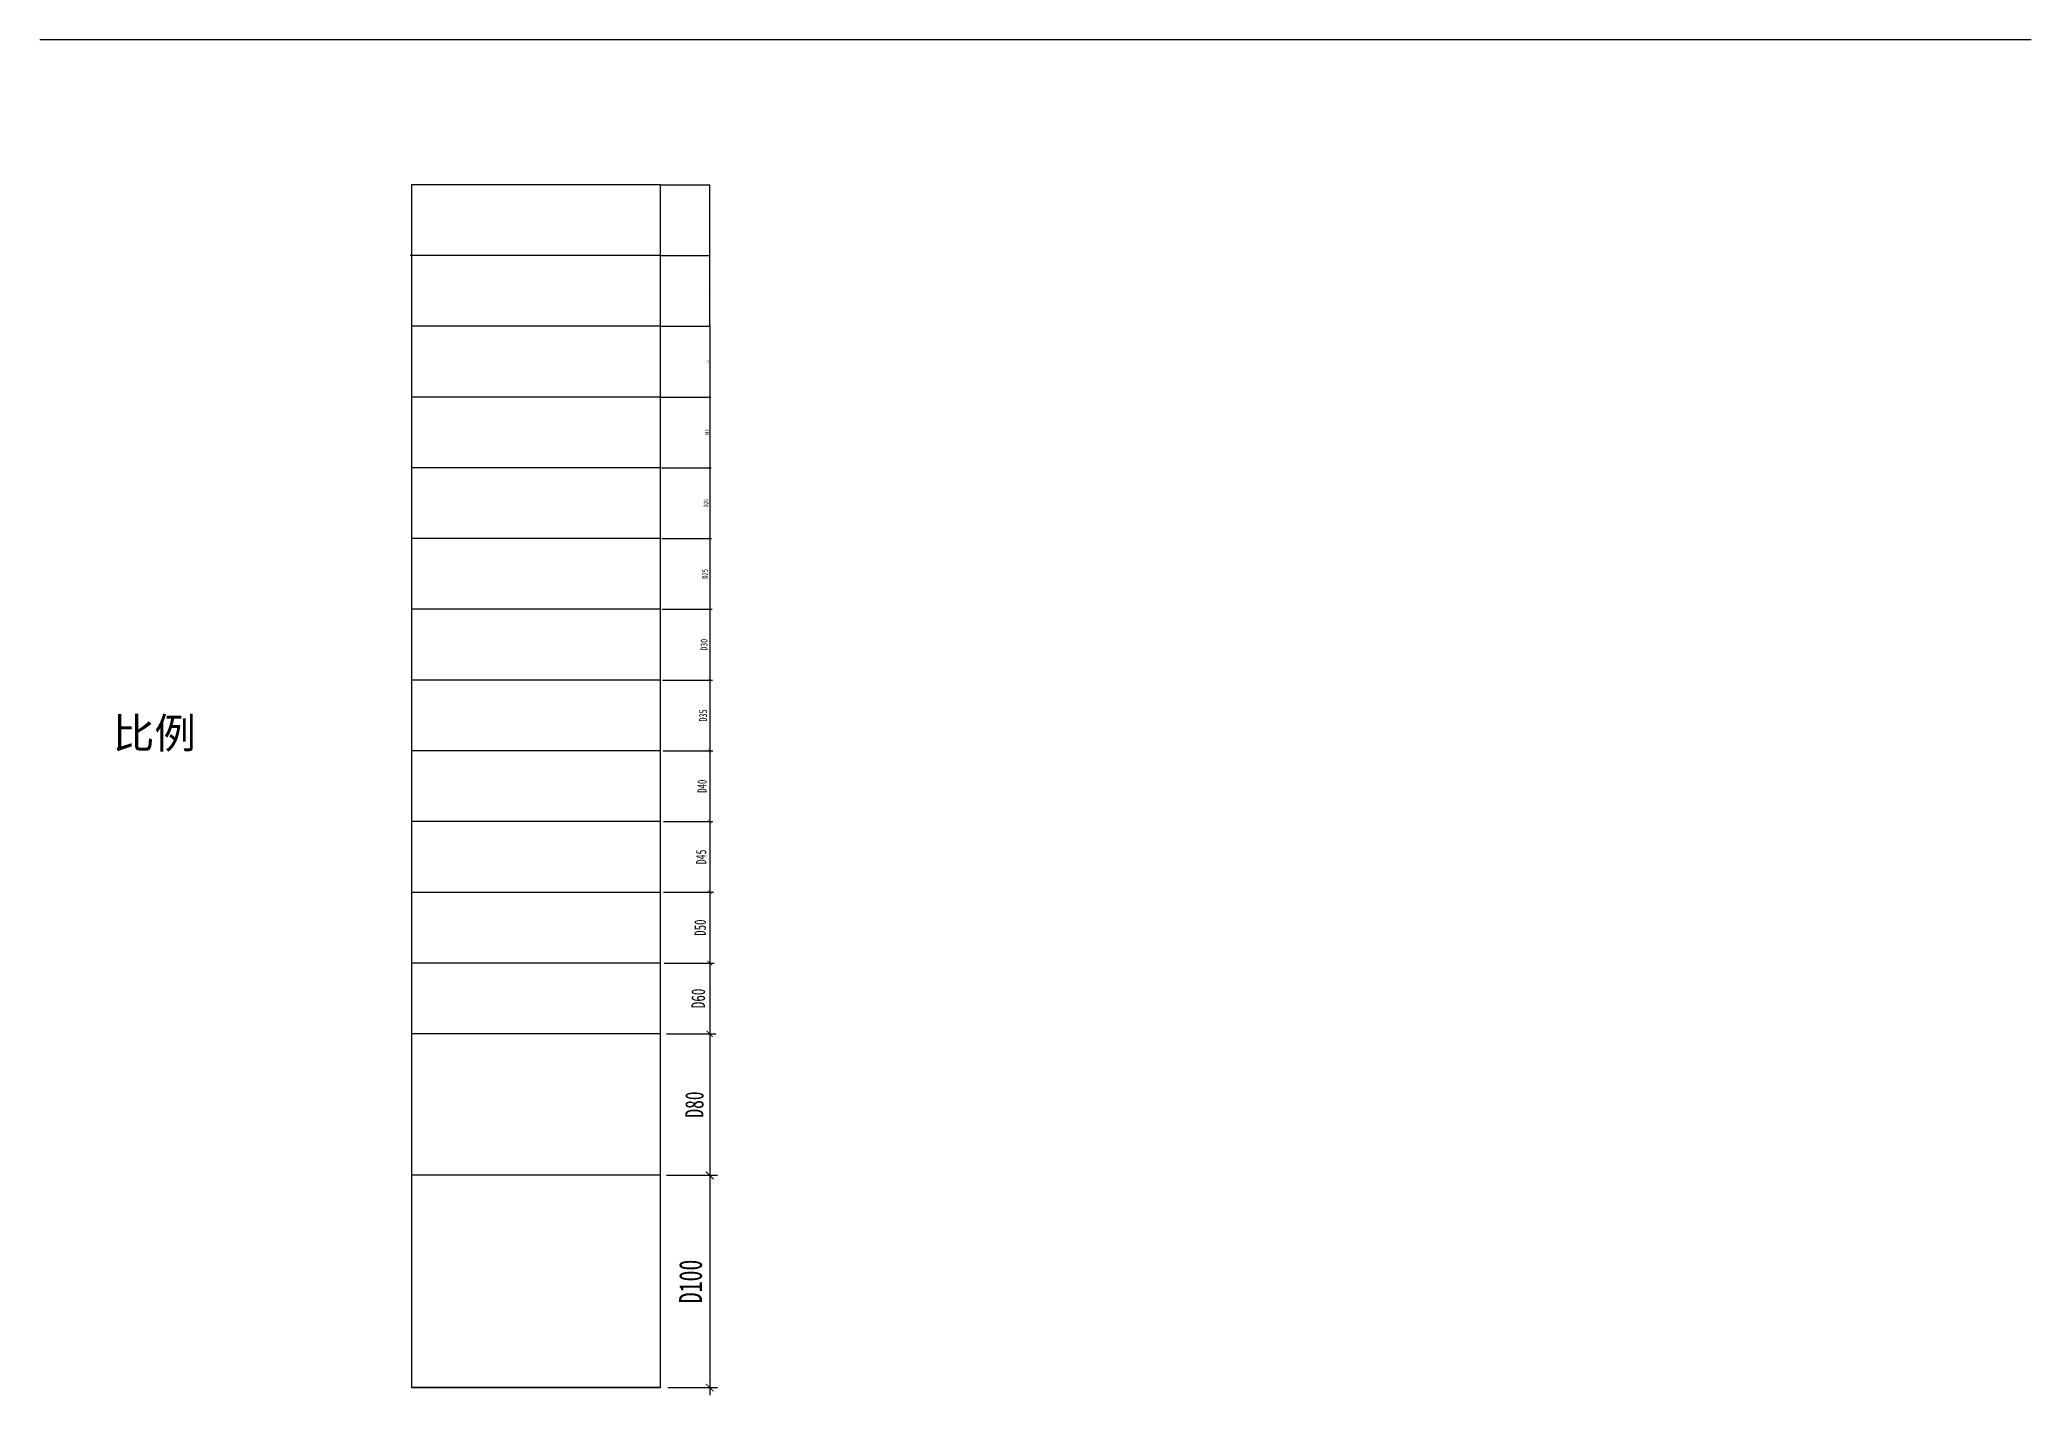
# Model space of a CAD drawing. Header units: millimetres. Extents: x -108685 to 756730, y -311791 to -113.
# Drawn here: x -49350 to -23225, y -174487 to -156707 of the extents above; entities that cross this region are included whole.
import ezdxf

# ---------------------------------------------------------------- set-up
doc = ezdxf.new("R2010")
doc.units = ezdxf.units.MM
doc.layers.add('AA5-【原建筑标注】Dim', color=44, linetype='Continuous')
doc.layers.add('AQ3-【土建墙体】Original_wall', color=160, linetype='Continuous')
doc.styles.add('TF-宋体', font='SimSun.ttf', dxfattribs={"width": 0.7})
doc.styles.add('黑体', font='simhei.ttf')
doc.dimstyles.new('D1', dxfattribs={"dimtxt": 3, "dimasz": 1, "dimexe": 1, "dimexo": 1, "dimgap": 1, "dimtad": 1, "dimdec": 0, "dimzin": 0, "dimdsep": 46, "dimtxsty": 'TF-宋体', "dimblk": 'ARCHTICK', "dimcen": 1, "dimdle": 1, "dimclrd": 256, "dimclre": 256, "dimclrt": 2, "dimadec": 0, "dimazin": 0, "dimtfac": 1, "dimtdec": 0, "dimtix": 1, "dimtofl": 0, "dimtmove": 2, "dimatfit": 3, "dimldrblk": 'DOT', "dimfxl": 1, "dimtolj": 1, "dimtzin": 0, "dimlwd": -1, "dimlwe": -1, "dimarcsym": 0})
doc.dimstyles.new('D10', dxfattribs={"dimtxt": 30, "dimasz": 10, "dimexe": 10, "dimexo": 10, "dimgap": 10, "dimtad": 1, "dimdec": 0, "dimzin": 0, "dimdsep": 46, "dimtxsty": 'TF-宋体', "dimblk": 'ARCHTICK', "dimcen": 10, "dimdle": 10, "dimclrd": 256, "dimclre": 256, "dimclrt": 2, "dimadec": 0, "dimazin": 0, "dimtfac": 1, "dimtdec": 0, "dimtix": 1, "dimtofl": 0, "dimtmove": 2, "dimatfit": 3, "dimldrblk": 'DOT', "dimfxl": 1, "dimtolj": 1, "dimtzin": 0, "dimlwd": -1, "dimlwe": -1, "dimarcsym": 0})
doc.dimstyles.new('D100', dxfattribs={"dimtxt": 300, "dimasz": 100, "dimexe": 100, "dimexo": 100, "dimgap": 100, "dimtad": 1, "dimdec": 0, "dimzin": 0, "dimdsep": 46, "dimtxsty": 'TF-宋体', "dimblk": 'ARCHTICK', "dimcen": 100, "dimdle": 100, "dimclrd": 256, "dimclre": 256, "dimclrt": 2, "dimadec": 0, "dimazin": 0, "dimtfac": 1, "dimtdec": 0, "dimtix": 1, "dimtofl": 0, "dimtmove": 2, "dimatfit": 3, "dimfxl": 1, "dimtolj": 1, "dimtzin": 0, "dimlwd": -1, "dimlwe": -1, "dimarcsym": 0})
doc.dimstyles.new('D15', dxfattribs={"dimtxt": 45, "dimasz": 15, "dimexe": 15, "dimexo": 15, "dimgap": 15, "dimtad": 1, "dimdec": 0, "dimzin": 0, "dimdsep": 46, "dimtxsty": 'TF-宋体', "dimblk": 'ARCHTICK', "dimcen": 15, "dimdle": 15, "dimclrd": 256, "dimclre": 256, "dimclrt": 2, "dimadec": 0, "dimazin": 0, "dimtfac": 1, "dimtdec": 0, "dimtix": 1, "dimtofl": 0, "dimtmove": 2, "dimatfit": 3, "dimldrblk": 'DOT', "dimfxl": 1, "dimtolj": 1, "dimtzin": 0, "dimlwd": -1, "dimlwe": -1, "dimarcsym": 0})
doc.dimstyles.new('D20', dxfattribs={"dimtxt": 60, "dimasz": 20, "dimexe": 20, "dimexo": 20, "dimgap": 20, "dimtad": 1, "dimdec": 0, "dimzin": 0, "dimdsep": 46, "dimtxsty": 'TF-宋体', "dimblk": 'ARCHTICK', "dimcen": 20, "dimdle": 20, "dimclrd": 256, "dimclre": 256, "dimclrt": 2, "dimadec": 0, "dimazin": 0, "dimtfac": 1, "dimtdec": 0, "dimtix": 1, "dimtofl": 0, "dimtmove": 2, "dimatfit": 3, "dimldrblk": 'DOT', "dimfxl": 1, "dimtolj": 1, "dimtzin": 0, "dimlwd": -1, "dimlwe": -1, "dimarcsym": 0})
doc.dimstyles.new('D25', dxfattribs={"dimtxt": 75, "dimasz": 25, "dimexe": 25, "dimexo": 25, "dimgap": 25, "dimtad": 1, "dimdec": 0, "dimzin": 0, "dimdsep": 46, "dimtxsty": 'TF-宋体', "dimblk": 'ARCHTICK', "dimcen": 25, "dimdle": 25, "dimclrd": 256, "dimclre": 256, "dimclrt": 2, "dimadec": 0, "dimazin": 0, "dimtfac": 1, "dimtdec": 0, "dimtix": 1, "dimtofl": 0, "dimtmove": 2, "dimatfit": 3, "dimldrblk": 'DOT', "dimfxl": 1, "dimtolj": 1, "dimtzin": 0, "dimlwd": -1, "dimlwe": -1, "dimarcsym": 0})
doc.dimstyles.new('D30', dxfattribs={"dimtxt": 90, "dimasz": 30, "dimexe": 30, "dimexo": 30, "dimgap": 30, "dimtad": 1, "dimdec": 0, "dimzin": 0, "dimdsep": 46, "dimtxsty": 'TF-宋体', "dimblk": 'ARCHTICK', "dimcen": 30, "dimdle": 30, "dimclrd": 256, "dimclre": 256, "dimclrt": 2, "dimadec": 0, "dimazin": 0, "dimtfac": 1, "dimtdec": 0, "dimtix": 1, "dimtofl": 0, "dimtmove": 2, "dimatfit": 3, "dimldrblk": 'DOT', "dimfxl": 1, "dimtolj": 1, "dimtzin": 0, "dimlwd": -1, "dimlwe": -1, "dimarcsym": 0})
doc.dimstyles.new('D35', dxfattribs={"dimtxt": 105, "dimasz": 35, "dimexe": 35, "dimexo": 35, "dimgap": 35, "dimtad": 1, "dimdec": 0, "dimzin": 0, "dimdsep": 46, "dimtxsty": 'TF-宋体', "dimblk": 'ARCHTICK', "dimcen": 35, "dimdle": 35, "dimclrd": 256, "dimclre": 256, "dimclrt": 2, "dimadec": 0, "dimazin": 0, "dimtfac": 1, "dimtdec": 0, "dimtix": 1, "dimtofl": 0, "dimtmove": 2, "dimatfit": 3, "dimldrblk": 'DOT', "dimfxl": 1, "dimtolj": 1, "dimtzin": 0, "dimlwd": -1, "dimlwe": -1, "dimarcsym": 0})
doc.dimstyles.new('D40', dxfattribs={"dimtxt": 120, "dimasz": 40, "dimexe": 40, "dimexo": 40, "dimgap": 40, "dimtad": 1, "dimdec": 0, "dimzin": 0, "dimdsep": 46, "dimtxsty": 'TF-宋体', "dimblk": 'ARCHTICK', "dimcen": 40, "dimdle": 40, "dimclrd": 256, "dimclre": 256, "dimclrt": 2, "dimadec": 0, "dimazin": 0, "dimtfac": 1, "dimtdec": 0, "dimtix": 1, "dimtofl": 0, "dimtmove": 2, "dimatfit": 3, "dimldrblk": 'DOT', "dimfxl": 1, "dimtolj": 1, "dimtzin": 0, "dimlwd": -1, "dimlwe": -1, "dimarcsym": 0})
doc.dimstyles.new('D45', dxfattribs={"dimtxt": 135, "dimasz": 45, "dimexe": 40, "dimexo": 40, "dimgap": 45, "dimtad": 1, "dimdec": 0, "dimzin": 0, "dimdsep": 46, "dimtxsty": 'TF-宋体', "dimblk": 'ARCHTICK', "dimcen": 45, "dimdle": 45, "dimclrd": 256, "dimclre": 256, "dimclrt": 2, "dimadec": 0, "dimazin": 0, "dimtfac": 1, "dimtdec": 0, "dimtix": 1, "dimtofl": 0, "dimtmove": 2, "dimatfit": 3, "dimldrblk": 'DOT', "dimfxl": 1, "dimtolj": 1, "dimtzin": 0, "dimlwd": -1, "dimlwe": -1, "dimarcsym": 0})
doc.dimstyles.new('D5', dxfattribs={"dimtxt": 15, "dimasz": 5, "dimexe": 5, "dimexo": 5, "dimgap": 5, "dimtad": 1, "dimdec": 0, "dimzin": 0, "dimdsep": 46, "dimtxsty": 'TF-宋体', "dimblk": 'ARCHTICK', "dimcen": 5, "dimdle": 5, "dimclrd": 256, "dimclre": 256, "dimclrt": 2, "dimadec": 0, "dimazin": 0, "dimtfac": 1, "dimtdec": 0, "dimtix": 1, "dimtofl": 0, "dimtmove": 2, "dimatfit": 3, "dimldrblk": 'DOT', "dimfxl": 1, "dimtolj": 1, "dimtzin": 0, "dimlwd": -1, "dimlwe": -1, "dimarcsym": 0})
doc.dimstyles.new('D50', dxfattribs={"dimtxt": 150, "dimasz": 50, "dimexe": 50, "dimexo": 50, "dimgap": 50, "dimtad": 1, "dimdec": 0, "dimzin": 0, "dimdsep": 46, "dimtxsty": 'TF-宋体', "dimblk": 'ARCHTICK', "dimcen": 50, "dimdle": 50, "dimclrd": 256, "dimclre": 256, "dimclrt": 2, "dimadec": 0, "dimazin": 0, "dimtfac": 1, "dimtdec": 0, "dimtix": 1, "dimtofl": 0, "dimtmove": 2, "dimatfit": 3, "dimldrblk": 'DOT', "dimfxl": 1, "dimtolj": 1, "dimtzin": 0, "dimlwd": -1, "dimlwe": -1, "dimarcsym": 0})
doc.dimstyles.new('D60', dxfattribs={"dimtxt": 180, "dimasz": 60, "dimexe": 60, "dimexo": 60, "dimgap": 60, "dimtad": 1, "dimdec": 0, "dimrnd": 5, "dimzin": 0, "dimdsep": 46, "dimtxsty": 'TF-宋体', "dimblk": 'ARCHTICK', "dimcen": 60, "dimdle": 60, "dimclrd": 256, "dimclre": 256, "dimclrt": 2, "dimadec": 0, "dimazin": 0, "dimtfac": 1, "dimtdec": 0, "dimtix": 1, "dimtofl": 0, "dimtmove": 2, "dimatfit": 3, "dimldrblk": 'DOT', "dimfxl": 200, "dimfxlon": 1, "dimtolj": 1, "dimtzin": 0, "dimlwd": -1, "dimlwe": -1, "dimarcsym": 0})
doc.dimstyles.new('D80', dxfattribs={"dimtxt": 240, "dimasz": 80, "dimexe": 80, "dimexo": 80, "dimgap": 80, "dimtad": 1, "dimdec": 0, "dimzin": 0, "dimdsep": 46, "dimtxsty": 'TF-宋体', "dimblk": 'ARCHTICK', "dimcen": 80, "dimdle": 80, "dimclrd": 256, "dimclre": 256, "dimclrt": 2, "dimadec": 0, "dimazin": 0, "dimtfac": 1, "dimtdec": 0, "dimtix": 1, "dimtofl": 0, "dimtmove": 2, "dimatfit": 3, "dimldrblk": 'DOT', "dimfxl": 1, "dimtolj": 1, "dimtzin": 0, "dimlwd": -1, "dimlwe": -1, "dimarcsym": 0})

# ---------------------------------------------------------------- blocks, each defined once
blk = doc.blocks.new('_ArchTick')
at = {"color": 0, "linetype": 'ByBlock', "const_width": 0.15}
blk.add_lwpolyline([(-0.5, -0.5), (0.5, 0.5)], dxfattribs=at)
blk = doc.blocks.new('*D4')
at = {"layer": 'AA5-【原建筑标注】Dim', "transparency": 16777216}
for p, q in [((-41199, -160465), (-40551, -160465)), ((-40561, -160455), (-40561, -161403)), ((-41199, -161393), (-40551, -161393))]:
    blk.add_line(p, q, dxfattribs=at)
at = {"layer": 'Defpoints', "color": 0, "transparency": 16777216}
for p in [(-41209, -160465), (-41209, -161393), (-40561, -161393)]:
    blk.add_point(p, dxfattribs=at)
at = {"layer": 'AA5-【原建筑标注】Dim', "transparency": 16777216, "xscale": 10, "yscale": 10, "zscale": 10}
for p, rotation in [((-40561, -160465), 90), ((-40561, -161393), 270)]:
    blk.add_blockref('_ArchTick', p, dxfattribs=dict(at, rotation=rotation))
at = {"layer": 'AA5-【原建筑标注】Dim', "color": 2, "transparency": 16777216, "insert": (-40586, -160929), "char_height": 30, "attachment_point": 5, "rotation": 90, "style": 'TF-宋体'}
blk.add_mtext('\\A1;D10', dxfattribs=at)
blk = doc.blocks.new('_Dot')
at = {"color": 0, "linetype": 'ByBlock', "lineweight": -2}
blk.add_line((-0.5, 0), (-1, 0), dxfattribs=at)
at = {"color": 0, "linetype": 'ByBlock', "const_width": 0.5}
blk.add_lwpolyline([(-0.25, 0, 1), (0.25, 0, 1)], format="xyb", close=True, dxfattribs=at)
blk = doc.blocks.new('*D5')
at = {"layer": 'AA5-【原建筑标注】Dim', "transparency": 16777216}
for p, q in [((-41194, -161393), (-40546, -161393)), ((-40561, -161378), (-40561, -162336)), ((-41194, -162321), (-40546, -162321))]:
    blk.add_line(p, q, dxfattribs=at)
at = {"layer": 'Defpoints', "color": 0, "transparency": 16777216}
for p in [(-41209, -161393), (-41209, -162321), (-40561, -162321)]:
    blk.add_point(p, dxfattribs=at)
at = {"layer": 'AA5-【原建筑标注】Dim', "transparency": 16777216, "xscale": 15, "yscale": 15, "zscale": 15}
for p, rotation in [((-40561, -161393), 90), ((-40561, -162321), 270)]:
    blk.add_blockref('_ArchTick', p, dxfattribs=dict(at, rotation=rotation))
at = {"layer": 'AA5-【原建筑标注】Dim', "color": 2, "transparency": 16777216, "insert": (-40598, -161857), "char_height": 45, "attachment_point": 5, "rotation": 90, "style": 'TF-宋体'}
blk.add_mtext('\\A1;D15', dxfattribs=at)
blk = doc.blocks.new('*D6')
at = {"layer": 'AA5-【原建筑标注】Dim', "transparency": 16777216}
for p, q in [((-41189, -162321), (-40541, -162321)), ((-40561, -162301), (-40561, -163269)), ((-41189, -163249), (-40541, -163249))]:
    blk.add_line(p, q, dxfattribs=at)
at = {"layer": 'Defpoints', "color": 0, "transparency": 16777216}
for p in [(-41209, -162321), (-41209, -163249), (-40561, -163249)]:
    blk.add_point(p, dxfattribs=at)
at = {"layer": 'AA5-【原建筑标注】Dim', "transparency": 16777216, "xscale": 20, "yscale": 20, "zscale": 20}
for p, rotation in [((-40561, -162321), 90), ((-40561, -163249), 270)]:
    blk.add_blockref('_ArchTick', p, dxfattribs=dict(at, rotation=rotation))
at = {"layer": 'AA5-【原建筑标注】Dim', "color": 2, "transparency": 16777216, "insert": (-40611, -162785), "char_height": 60, "attachment_point": 5, "rotation": 90, "style": 'TF-宋体'}
blk.add_mtext('\\A1;D20', dxfattribs=at)
blk = doc.blocks.new('*D7')
at = {"layer": 'AA5-【原建筑标注】Dim', "transparency": 16777216}
for p, q in [((-41184, -163249), (-40536, -163249)), ((-40561, -163224), (-40561, -164203)), ((-41184, -164178), (-40536, -164178))]:
    blk.add_line(p, q, dxfattribs=at)
at = {"layer": 'Defpoints', "color": 0, "transparency": 16777216}
for p in [(-41209, -163249), (-41209, -164178), (-40561, -164178)]:
    blk.add_point(p, dxfattribs=at)
at = {"layer": 'AA5-【原建筑标注】Dim', "transparency": 16777216, "xscale": 25, "yscale": 25, "zscale": 25}
for p, rotation in [((-40561, -163249), 90), ((-40561, -164178), 270)]:
    blk.add_blockref('_ArchTick', p, dxfattribs=dict(at, rotation=rotation))
at = {"layer": 'AA5-【原建筑标注】Dim', "color": 2, "transparency": 16777216, "insert": (-40623, -163713), "char_height": 75, "attachment_point": 5, "rotation": 90, "style": 'TF-宋体'}
blk.add_mtext('\\A1;D25', dxfattribs=at)
blk = doc.blocks.new('*D8')
at = {"layer": 'AA5-【原建筑标注】Dim', "transparency": 16777216}
for p, q in [((-41179, -164178), (-40531, -164178)), ((-40561, -164148), (-40561, -165136)), ((-41179, -165106), (-40531, -165106))]:
    blk.add_line(p, q, dxfattribs=at)
at = {"layer": 'Defpoints', "color": 0, "transparency": 16777216}
for p in [(-41209, -164178), (-41209, -165106), (-40561, -165106)]:
    blk.add_point(p, dxfattribs=at)
at = {"layer": 'AA5-【原建筑标注】Dim', "transparency": 16777216, "xscale": 30, "yscale": 30, "zscale": 30}
for p, rotation in [((-40561, -164178), 90), ((-40561, -165106), 270)]:
    blk.add_blockref('_ArchTick', p, dxfattribs=dict(at, rotation=rotation))
at = {"layer": 'AA5-【原建筑标注】Dim', "color": 2, "transparency": 16777216, "insert": (-40636, -164642), "char_height": 90, "attachment_point": 5, "rotation": 90, "style": 'TF-宋体'}
blk.add_mtext('\\A1;D30', dxfattribs=at)
blk = doc.blocks.new('*D9')
at = {"layer": 'AA5-【原建筑标注】Dim', "transparency": 16777216}
for p, q in [((-41174, -165106), (-40526, -165106)), ((-40561, -165071), (-40561, -166069)), ((-41174, -166034), (-40526, -166034))]:
    blk.add_line(p, q, dxfattribs=at)
at = {"layer": 'Defpoints', "color": 0, "transparency": 16777216}
for p in [(-41209, -165106), (-41209, -166034), (-40561, -166034)]:
    blk.add_point(p, dxfattribs=at)
at = {"layer": 'AA5-【原建筑标注】Dim', "transparency": 16777216, "xscale": 35, "yscale": 35, "zscale": 35}
for p, rotation in [((-40561, -165106), 90), ((-40561, -166034), 270)]:
    blk.add_blockref('_ArchTick', p, dxfattribs=dict(at, rotation=rotation))
at = {"layer": 'AA5-【原建筑标注】Dim', "color": 2, "transparency": 16777216, "insert": (-40648, -165570), "char_height": 105, "attachment_point": 5, "rotation": 90, "style": 'TF-宋体'}
blk.add_mtext('\\A1;D35', dxfattribs=at)
blk = doc.blocks.new('*D10')
at = {"layer": 'AA5-【原建筑标注】Dim', "transparency": 16777216}
for p, q in [((-41169, -166034), (-40521, -166034)), ((-40561, -165994), (-40561, -167002)), ((-41169, -166962), (-40521, -166962))]:
    blk.add_line(p, q, dxfattribs=at)
at = {"layer": 'Defpoints', "color": 0, "transparency": 16777216}
for p in [(-41209, -166034), (-41209, -166962), (-40561, -166962)]:
    blk.add_point(p, dxfattribs=at)
at = {"layer": 'AA5-【原建筑标注】Dim', "transparency": 16777216, "xscale": 40, "yscale": 40, "zscale": 40}
for p, rotation in [((-40561, -166034), 90), ((-40561, -166962), 270)]:
    blk.add_blockref('_ArchTick', p, dxfattribs=dict(at, rotation=rotation))
at = {"layer": 'AA5-【原建筑标注】Dim', "color": 2, "transparency": 16777216, "insert": (-40661, -166498), "char_height": 120, "attachment_point": 5, "rotation": 90, "style": 'TF-宋体'}
blk.add_mtext('\\A1;D40', dxfattribs=at)
blk = doc.blocks.new('*D11')
at = {"layer": 'AA5-【原建筑标注】Dim', "transparency": 16777216}
for p, q in [((-40561, -166917), (-40561, -167935)), ((-41169, -166962), (-40521, -166962)), ((-41169, -167890), (-40521, -167890))]:
    blk.add_line(p, q, dxfattribs=at)
at = {"layer": 'Defpoints', "color": 0, "transparency": 16777216}
for p in [(-41209, -166962), (-41209, -167890), (-40561, -167890)]:
    blk.add_point(p, dxfattribs=at)
at = {"layer": 'AA5-【原建筑标注】Dim', "transparency": 16777216, "xscale": 45, "yscale": 45, "zscale": 45}
for p, rotation in [((-40561, -166962), 90), ((-40561, -167890), 270)]:
    blk.add_blockref('_ArchTick', p, dxfattribs=dict(at, rotation=rotation))
at = {"layer": 'AA5-【原建筑标注】Dim', "color": 2, "transparency": 16777216, "insert": (-40673, -167426), "char_height": 135, "attachment_point": 5, "rotation": 90, "style": 'TF-宋体'}
blk.add_mtext('\\A1;D45', dxfattribs=at)
blk = doc.blocks.new('*D12')
at = {"layer": 'AA5-【原建筑标注】Dim', "transparency": 16777216}
for p, q in [((-41159, -167890), (-40511, -167890)), ((-40561, -167840), (-40561, -168868)), ((-41159, -168818), (-40511, -168818))]:
    blk.add_line(p, q, dxfattribs=at)
at = {"layer": 'Defpoints', "color": 0, "transparency": 16777216}
for p in [(-41209, -167890), (-41209, -168818), (-40561, -168818)]:
    blk.add_point(p, dxfattribs=at)
at = {"layer": 'AA5-【原建筑标注】Dim', "transparency": 16777216, "xscale": 50, "yscale": 50, "zscale": 50}
for p, rotation in [((-40561, -167890), 90), ((-40561, -168818), 270)]:
    blk.add_blockref('_ArchTick', p, dxfattribs=dict(at, rotation=rotation))
at = {"layer": 'AA5-【原建筑标注】Dim', "color": 2, "transparency": 16777216, "insert": (-40686, -168354), "char_height": 150, "attachment_point": 5, "rotation": 90, "style": 'TF-宋体'}
blk.add_mtext('\\A1;D50', dxfattribs=at)
blk = doc.blocks.new('*D13')
at = {"layer": 'AA5-【原建筑标注】Dim', "transparency": 16777216}
for p, q in [((-41129, -169746), (-40481, -169746)), ((-40561, -169666), (-40561, -171683)), ((-41129, -171603), (-40481, -171603))]:
    blk.add_line(p, q, dxfattribs=at)
at = {"layer": 'Defpoints', "color": 0, "transparency": 16777216}
for p in [(-41209, -169746), (-41209, -171603), (-40561, -171603)]:
    blk.add_point(p, dxfattribs=at)
at = {"layer": 'AA5-【原建筑标注】Dim', "transparency": 16777216, "xscale": 80, "yscale": 80, "zscale": 80}
for p, rotation in [((-40561, -169746), 90), ((-40561, -171603), 270)]:
    blk.add_blockref('_ArchTick', p, dxfattribs=dict(at, rotation=rotation))
at = {"layer": 'AA5-【原建筑标注】Dim', "color": 2, "transparency": 16777216, "insert": (-40761, -170674), "char_height": 240, "attachment_point": 5, "rotation": 90, "style": 'TF-宋体'}
blk.add_mtext('\\A1;D80', dxfattribs=at)
blk = doc.blocks.new('*D14')
at = {"layer": 'AA5-【原建筑标注】Dim', "transparency": 16777216}
for p, q in [((-41109, -171603), (-40461, -171603)), ((-40561, -171503), (-40561, -174487)), ((-41109, -174387), (-40461, -174387))]:
    blk.add_line(p, q, dxfattribs=at)
at = {"layer": 'Defpoints', "color": 0, "transparency": 16777216}
for p in [(-41209, -171603), (-41209, -174387), (-40561, -174387)]:
    blk.add_point(p, dxfattribs=at)
at = {"layer": 'AA5-【原建筑标注】Dim', "transparency": 16777216, "xscale": 100, "yscale": 100, "zscale": 100}
for p, rotation in [((-40561, -171603), 90), ((-40561, -174387), 270)]:
    blk.add_blockref('_ArchTick', p, dxfattribs=dict(at, rotation=rotation))
at = {"layer": 'AA5-【原建筑标注】Dim', "color": 2, "transparency": 16777216, "insert": (-40811, -172995), "char_height": 300, "attachment_point": 5, "rotation": 90, "style": 'TF-宋体'}
blk.add_mtext('\\A1;D100', dxfattribs=at)
blk = doc.blocks.new('*D15')
at = {"layer": 'AA5-【原建筑标注】Dim', "transparency": 16777216}
for p, q in [((-40561, -168758), (-40561, -169806)), ((-40761, -168818), (-40501, -168818)), ((-40761, -169746), (-40501, -169746))]:
    blk.add_line(p, q, dxfattribs=at)
at = {"layer": 'Defpoints', "color": 0, "transparency": 16777216}
for p in [(-41209, -168818), (-41209, -169746), (-40561, -169746)]:
    blk.add_point(p, dxfattribs=at)
at = {"layer": 'AA5-【原建筑标注】Dim', "transparency": 16777216, "xscale": 60, "yscale": 60, "zscale": 60}
for p, rotation in [((-40561, -168818), 90), ((-40561, -169746), 270)]:
    blk.add_blockref('_ArchTick', p, dxfattribs=dict(at, rotation=rotation))
at = {"layer": 'AA5-【原建筑标注】Dim', "color": 2, "transparency": 16777216, "insert": (-40711, -169282), "char_height": 180, "attachment_point": 5, "rotation": 90, "style": 'TF-宋体'}
blk.add_mtext('\\A1;D60', dxfattribs=at)
blk = doc.blocks.new('*D25')
at = {"layer": 'AA5-【原建筑标注】Dim', "transparency": 16777216}
for p, q in [((-41204, -159537), (-40556, -159537)), ((-40561, -160470), (-40561, -159532)), ((-41204, -160465), (-40556, -160465))]:
    blk.add_line(p, q, dxfattribs=at)
at = {"layer": 'Defpoints', "color": 0, "transparency": 16777216}
for p in [(-41209, -159537), (-40561, -159537), (-41209, -160465)]:
    blk.add_point(p, dxfattribs=at)
at = {"layer": 'AA5-【原建筑标注】Dim', "transparency": 16777216, "xscale": 5, "yscale": 5, "zscale": 5}
for p, rotation in [((-40561, -159537), 90), ((-40561, -160465), 270)]:
    blk.add_blockref('_ArchTick', p, dxfattribs=dict(at, rotation=rotation))
at = {"layer": 'AA5-【原建筑标注】Dim', "color": 2, "transparency": 16777216, "insert": (-40573, -160001), "char_height": 15, "attachment_point": 5, "rotation": 90, "style": 'TF-宋体'}
blk.add_mtext('\\A1;D5', dxfattribs=at)
blk = doc.blocks.new('*D26')
at = {"layer": 'AA5-【原建筑标注】Dim', "transparency": 16777216}
for p, q in [((-41208, -158609), (-40560, -158609)), ((-40561, -159538), (-40561, -158608)), ((-41208, -159537), (-40560, -159537))]:
    blk.add_line(p, q, dxfattribs=at)
at = {"layer": 'Defpoints', "color": 0, "transparency": 16777216}
for p in [(-41209, -158609), (-40561, -158609), (-41209, -159537)]:
    blk.add_point(p, dxfattribs=at)
at = {"layer": 'AA5-【原建筑标注】Dim', "transparency": 16777216}
for p, rotation in [((-40561, -158609), 90), ((-40561, -159537), 270)]:
    blk.add_blockref('_ArchTick', p, dxfattribs=dict(at, rotation=rotation))
at = {"layer": 'AA5-【原建筑标注】Dim', "color": 2, "transparency": 16777216, "insert": (-40563, -159073), "char_height": 3, "attachment_point": 5, "rotation": 90, "style": 'TF-宋体'}
blk.add_mtext('\\A1;D1', dxfattribs=at)

msp = doc.modelspace()

# ---------------------------------------------------------------- linework, layer by layer
at = {"layer": 'AQ3-【土建墙体】Original_wall'}
for p, q in [((-23225.1, -156707.1), (-49349.6, -156707.1)), ((-44474.1, -158608.8), (-44474.1, -174386.9)), ((-41209.1, -158608.8), (-44474.1, -158608.8)), ((-41209.1, -174386.9), (-41209.1, -158608.8)), ((-41209.1, -159536.9), (-44489.1, -159536.9)), ((-41209.1, -160465), (-44474.1, -160465)), ((-41209.1, -161393.1), (-44474.1, -161393.1)), ((-41209.1, -162321.3), (-44474.1, -162321.3)), ((-41209.1, -163249.4), (-44474.1, -163249.4)), ((-41209.1, -164177.5), (-44474.1, -164177.5)), ((-41209.1, -164177.5), (-44474.1, -164177.5)), ((-41209.1, -165105.6), (-44474.1, -165105.6)), ((-41209.1, -166033.8), (-44474.1, -166033.8)), ((-41209.1, -166961.9), (-44474.1, -166961.9)), ((-44474.1, -167890), (-41209.1, -167890)), ((-41209.1, -168818.1), (-44474.1, -168818.1)), ((-41209.1, -169746.3), (-44474.1, -169746.3)), ((-41209.1, -171602.5), (-44474.1, -171602.5)), ((-44474.1, -174386.9), (-41209.1, -174386.9)), ((-41209.1, -174386.9), (-44474.1, -174386.9))]:
    msp.add_line(p, q, dxfattribs=at)

# ---------------------------------------------------------------- texts
at = {"color": 44, "style": '黑体'}
msp.add_text('比例', height=400, dxfattribs=at).set_placement((-48392.5, -166002.2))

# ---------------------------------------------------------------- dimensions: what is measured, and where the dimension line sits
at = {"layer": 'AA5-【原建筑标注】Dim'}
for base, p1, p2, text, dimstyle, picture, middle in [((-40560.8, -158608.8), (-41209.1, -159536.9), (-41209.1, -158608.8), 'D1', 'D1', '*D26', (-40563.3, -159072.8)), ((-40560.8, -159536.9), (-41209.1, -160465), (-41209.1, -159536.9), 'D5', 'D5', '*D25', (-40573.3, -160001))]:
    dim = msp.add_linear_dim(base=base, p1=p1, p2=p2, angle=90, text=text, dimstyle=dimstyle, dxfattribs=at)
    dim.commit()
    dim.dimension.update_dxf_attribs({"geometry": picture, "text_midpoint": middle})
for base, p1, p2, text, dimstyle, picture, middle in [((-40560.8, -161393.1), (-41209.1, -160465), (-41209.1, -161393.1), 'D10', 'D10', '*D4', (-40585.8, -160929.1)), ((-40560.8, -162321.3), (-41209.1, -161393.1), (-41209.1, -162321.3), 'D15', 'D15', '*D5', (-40598.3, -161857.2)), ((-40560.8, -163249.4), (-41209.1, -162321.3), (-41209.1, -163249.4), 'D20', 'D20', '*D6', (-40610.8, -162785.3)), ((-40560.8, -164177.5), (-41209.1, -163249.4), (-41209.1, -164177.5), 'D25', 'D25', '*D7', (-40623.3, -163713.5)), ((-40560.8, -165105.6), (-41209.1, -164177.5), (-41209.1, -165105.6), 'D30', 'D30', '*D8', (-40635.8, -164641.6)), ((-40560.8, -166033.8), (-41209.1, -165105.6), (-41209.1, -166033.8), 'D35', 'D35', '*D9', (-40648.3, -165569.7)), ((-40560.8, -166961.9), (-41209.1, -166033.8), (-41209.1, -166961.9), 'D40', 'D40', '*D10', (-40660.8, -166497.8)), ((-40560.8, -167890), (-41209.1, -166961.9), (-41209.1, -167890), 'D45', 'D45', '*D11', (-40673.3, -167426)), ((-40560.8, -168818.1), (-41209.1, -167890), (-41209.1, -168818.1), 'D50', 'D50', '*D12', (-40685.8, -168354.1)), ((-40560.8, -169746.3), (-41209.1, -168818.1), (-41209.1, -169746.3), 'D60', 'D60', '*D15', (-40710.8, -169282.2)), ((-40560.8, -171602.5), (-41209.1, -169746.3), (-41209.1, -171602.5), 'D80', 'D80', '*D13', (-40760.8, -170674.4)), ((-40560.8, -174386.9), (-41209.1, -171602.5), (-41209.1, -174386.9), 'D100', 'D100', '*D14', (-40810.8, -172994.7))]:
    dim = msp.add_linear_dim(base=base, p1=p1, p2=p2, angle=90, text=text, dimstyle=dimstyle, override={"dimtad": 1}, dxfattribs=at)
    dim.commit()
    dim.dimension.update_dxf_attribs({"geometry": picture, "text_midpoint": middle})

doc.saveas('drawing.dxf')
